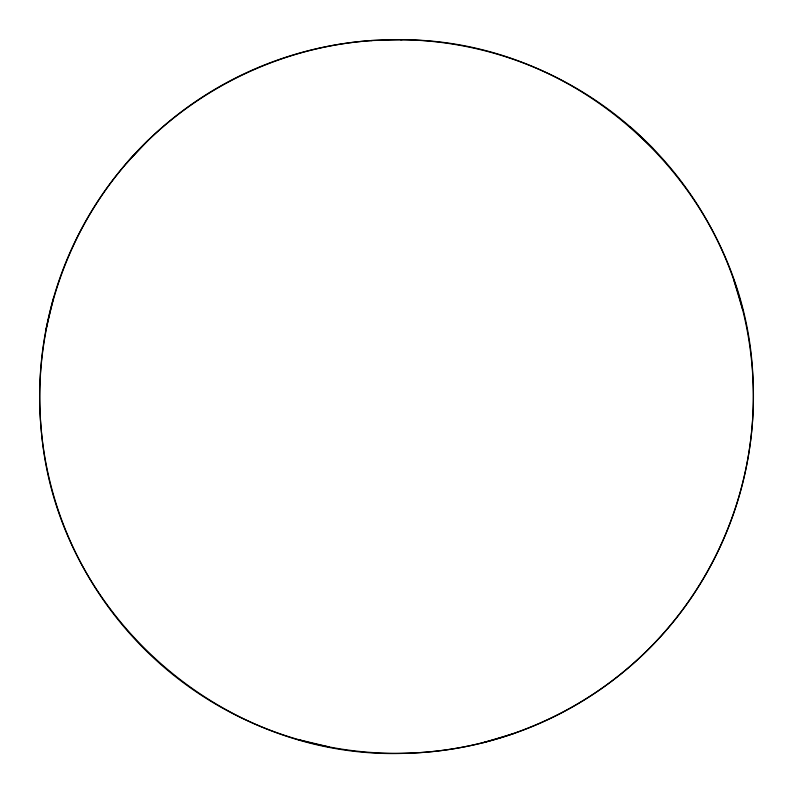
<?xml version="1.0" encoding="UTF-8"?>
<svg xmlns="http://www.w3.org/2000/svg" width="793" height="793" viewBox="0 0 793 793"><rect width="100%" height="100%" fill="white"/><g stroke="black" fill="none" stroke-linecap="round" stroke-linejoin="round"><path stroke-width="1.19" d="M46.083 329.026L53.3 298.743M126.771 162.862L148.162 140.242M483.443 742.595L513.269 733.703M372.115 40.552C277.55 46.916 186.672 92.652 125.225 164.805C63.569 236.79 32.612 333.704 41.127 428.101C54.786 612.325 222.308 761.27 406.868 753.261C501.612 750.664 594.235 708.575 658.497 638.92C722.968 569.443 757.751 473.837 753.003 379.183C746.679 194.563 585.204 39.075 400.475 39.739M370.985 40.562L402.101 39.69M298.743 739.7L329.026 746.917M630.138 126.771L652.758 148.162M733.703 279.731L742.595 309.557M218.075 705.542A356.85 356.85 0 0 0 753.35 396.5A356.85 356.85 0 0 0 218.075 87.458A356.85 356.85 0 0 0 218.075 705.542"/></g></svg>
